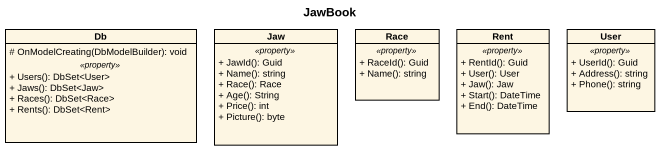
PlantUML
@startuml
title JawBook
hide circle
hide empty members
skinparam classAttributeIconSize 0
class Db {
  # OnModelCreating(DbModelBuilder): void
  .. <<property>> ..
  + Users(): DbSet<User>
  + Jaws(): DbSet<Jaw>
  + Races(): DbSet<Race>
  + Rents(): DbSet<Rent>
}
class Jaw {
  .. <<property>> ..
  + JawId(): Guid
  + Name(): string
  + Race(): Race
  + Age(): String
  + Price(): int
  + Picture(): byte
}
class Race {
  .. <<property>> ..
  + RaceId(): Guid
  + Name(): string
}
class Rent {
  .. <<property>> ..
  + RentId(): Guid
  + User(): User
  + Jaw(): Jaw
  + Start(): DateTime
  + End(): DateTime
}
class User {
  .. <<property>> ..
  + UserId(): Guid
  + Address(): string
  + Phone(): string
}
@enduml
